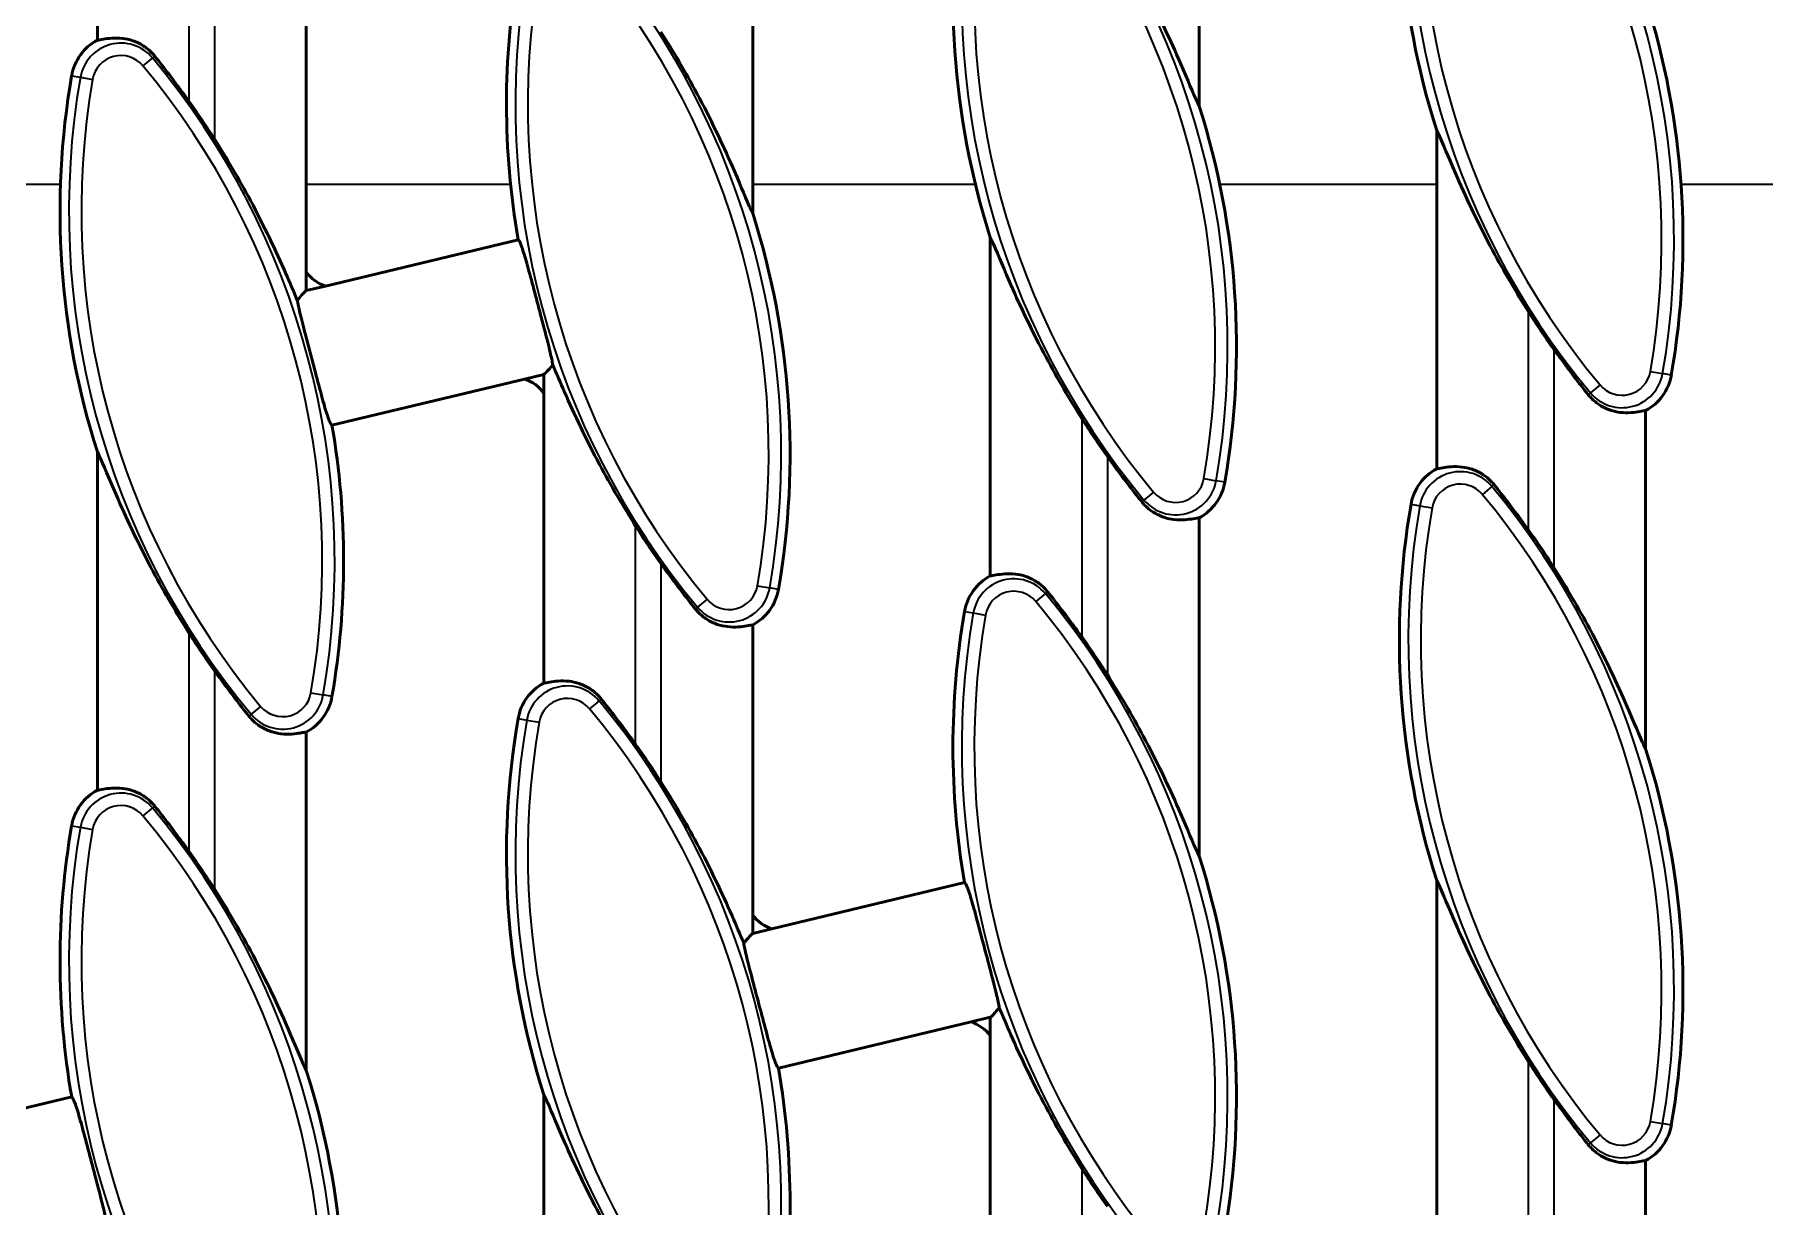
# Model space of a CAD drawing. Header units: millimetres. Extents: x 0 to 4362, y -130 to 2100.
# Drawn here: x 2174.1 to 2312.5, y 833 to 926.7 of the extents above; entities that cross this region are included whole.
import ezdxf

# ---------------------------------------------------------------- set-up
doc = ezdxf.new("R2010")
doc.units = ezdxf.units.MM
doc.header["$LTSCALE"] = 5
doc.layers.add('Sichtbar (ISO)', color=7, linetype='Continuous', lineweight=50)
doc.layers.add('Sichtbar schmal (ISO)', color=7, linetype='Continuous', lineweight=35)

msp = doc.modelspace()

# ---------------------------------------------------------------- linework, layer by layer
at = {"layer": 'Sichtbar (ISO)'}
for p, q in [((2179.164, 953.358), (2179.164, 926.29)), ((2267.307, 921.015), (2267.307, 948.083)), ((2231.593, 912.444), (2231.593, 939.511)), ((2195.878, 907.744), (2195.878, 930.94)), ((2286.307, 919.072), (2286.307, 892.005)), ((2197.417, 906.623), (2212.828, 910.321)), ((2250.593, 910.501), (2250.593, 883.433)), ((2195.878, 906.254), (2195.878, 907.744)), ((2195.878, 906.254), (2197.417, 906.623)), ((2214.878, 899.548), (2213.34, 899.179)), ((2214.878, 899.548), (2214.878, 898.057)), ((2213.34, 899.179), (2197.929, 895.48)), ((2214.878, 898.057), (2214.878, 874.862)), ((2303.021, 869.587), (2303.021, 896.654)), ((2179.164, 893.358), (2179.164, 866.29)), ((2267.307, 861.015), (2267.307, 888.083)), ((2231.593, 856.316), (2231.593, 879.511)), ((2195.878, 843.873), (2195.878, 870.94)), ((2233.131, 855.194), (2248.542, 858.893)), ((2286.307, 859.072), (2286.307, 832.005)), ((2231.593, 854.825), (2231.593, 856.316)), ((2231.593, 854.825), (2233.131, 855.194)), ((2249.055, 847.75), (2233.644, 844.052)), ((2250.593, 848.12), (2249.055, 847.75)), ((2250.593, 848.12), (2250.593, 846.629)), ((2250.593, 846.629), (2250.593, 823.433)), ((2161.702, 838.051), (2177.113, 841.75)), ((2214.878, 841.929), (2214.878, 814.862)), ((2303.021, 809.587), (2303.021, 836.654))]:
    msp.add_line(p, q, dxfattribs=at)
for centre, radius, start, end in [((2346.89, 938.323), 63.568, 170.18516, 197.6286), ((2311.176, 929.752), 63.568, 170.18516, 197.6286), ((2275.461, 921.18), 63.568, 170.18516, 189.83578), ((2242.438, 910.336), 63.568, 350.18516, 17.6286), ((2181.051, 922.763), 4, 118.14254, 170.18516), ((2239.747, 912.609), 63.568, 170.18516, 197.6286), ((2135.296, 884.621), 63.043, 32.39092, 35.6676), ((2206.724, 901.764), 63.568, 350.18516, 17.6286), ((2171.01, 893.193), 63.568, 350.18516, 17.6286), ((2346.89, 938.323), 63.043, 212.39092, 215.6676), ((2301.135, 900.181), 4, 298.14254, 350.18516), ((2135.296, 884.621), 63.568, 350.18516, 9.83578), ((2311.176, 929.752), 63.043, 212.39092, 215.6676), ((2288.194, 888.478), 4, 118.14254, 170.18516), ((2265.42, 891.61), 4, 298.14254, 350.18516), ((2346.89, 878.323), 63.568, 170.18516, 197.6286), ((2275.461, 921.18), 63.043, 212.39092, 215.6676), ((2242.438, 850.336), 63.043, 32.39092, 35.6676), ((2252.479, 879.906), 4, 118.14254, 170.18516), ((2229.706, 883.038), 4, 298.14254, 350.18516), ((2311.176, 869.752), 63.568, 170.18516, 189.83578), ((2239.747, 912.609), 63.043, 212.39092, 215.6676), ((2206.724, 841.764), 63.043, 32.39092, 35.6676), ((2216.765, 871.335), 4, 118.14254, 170.18516), ((2193.992, 874.467), 4, 298.14254, 350.18516), ((2275.461, 861.18), 63.568, 170.18516, 197.6286), ((2171.01, 833.193), 63.043, 32.39092, 35.6676), ((2242.438, 850.336), 63.568, 350.18516, 17.6286), ((2181.051, 862.763), 4, 118.14254, 170.18516), ((2239.747, 852.609), 63.568, 170.18516, 189.83578), ((2135.296, 824.621), 63.043, 32.39092, 35.6676), ((2206.724, 841.764), 63.568, 350.18516, 17.6286), ((2346.89, 878.323), 63.043, 212.39092, 215.6676), ((2135.296, 824.621), 63.568, 350.18516, 17.6286), ((2171.01, 833.193), 63.568, 350.18516, 9.83578), ((2301.135, 840.181), 4, 298.14254, 350.18516), ((2311.176, 869.752), 63.043, 212.39092, 215.6676)]:
    msp.add_arc(centre, radius, start, end, dxfattribs=at)
for centre, major_axis in [((2198.33, 909.49), (-1.864, -2.364)), ((2212.427, 896.311), (1.864, 2.364)), ((2234.044, 858.062), (-1.864, -2.364)), ((2248.141, 844.883), (1.864, 2.364))]:
    msp.add_ellipse(centre, major_axis=major_axis, ratio=0.9964365, start_param=5.9978889, end_param=6.643578, dxfattribs=at)
for points, knots in [([(2259.959, 935.536), (2260.948, 933.976), (2261.938, 932.288), (2263.918, 928.593), (2264.873, 926.58), (2266.14, 923.693), (2266.671, 922.396), (2267.118, 921.389), (2267.208, 921.196), (2267.289, 921.047), (2267.298, 921.031), (2267.307, 921.015)], [5.0571531, 5.0571531, 5.0571531, 5.0571531, 5.5983494, 5.5983494, 6.239433, 6.239433, 6.6427143, 6.6427143, 6.7428645, 6.7428645, 6.7559465, 6.7559465, 6.7559465, 6.7559465]), ([(2179.164, 926.29), (2179.269, 926.295), (2179.43, 926.328), (2180.02, 926.432), (2180.565, 926.508), (2181.431, 926.399), (2181.711, 926.342), (2182.284, 926.147), (2182.578, 926.007), (2183.069, 925.694), (2183.31, 925.503), (2183.607, 925.196), (2183.683, 925.108), (2183.755, 925.018)], [2.82851537, 2.82851537, 2.82851537, 2.82851537, 2.9796104, 2.9796104, 3.24690309, 3.24690309, 3.34987153, 3.34987153, 3.45283997, 3.45283997, 3.54324006, 3.54324006, 3.57659228, 3.57659228, 3.57659228, 3.57659228]), ([(2224.244, 926.965), (2225.234, 925.405), (2226.224, 923.717), (2228.204, 920.022), (2229.158, 918.008), (2230.426, 915.122), (2230.957, 913.825), (2231.404, 912.818), (2231.494, 912.625), (2231.575, 912.475), (2231.584, 912.459), (2231.593, 912.444)], [5.0571531, 5.0571531, 5.0571531, 5.0571531, 5.5983494, 5.5983494, 6.239433, 6.239433, 6.6427143, 6.6427143, 6.7428645, 6.7428645, 6.7559465, 6.7559465, 6.7559465, 6.7559465]), ([(2183.755, 925.018), (2184.522, 924.057), (2185.288, 923.057), (2186.161, 921.868), (2186.336, 921.626), (2186.513, 921.381)], [1.09829535, 1.09829535, 1.09829535, 1.09829535, 1.45268918, 1.45268918, 1.54121651, 1.54121651, 1.54121651, 1.54121651]), ([(2293.656, 904.551), (2292.666, 906.111), (2291.676, 907.799), (2289.696, 911.494), (2288.741, 913.508), (2287.474, 916.394), (2286.943, 917.691), (2286.496, 918.698), (2286.406, 918.891), (2286.325, 919.041), (2286.316, 919.057), (2286.307, 919.072)], [5.0571531, 5.0571531, 5.0571531, 5.0571531, 5.5983494, 5.5983494, 6.239433, 6.239433, 6.6427143, 6.6427143, 6.7428645, 6.7428645, 6.7559465, 6.7559465, 6.7559465, 6.7559465]), ([(2188.53, 918.393), (2189.52, 916.833), (2190.51, 915.146), (2192.489, 911.45), (2193.444, 909.437), (2194.535, 906.952), (2194.868, 906.167), (2195.158, 905.48)], [5.0571531, 5.0571531, 5.0571531, 5.0571531, 5.5983494, 5.5983494, 6.239433, 6.239433, 6.4973987, 6.4973987, 6.4973987, 6.4973987]), ([(2212.828, 910.321), (2212.883, 910.284), (2212.953, 910.161), (2213.144, 909.693), (2213.273, 909.289), (2213.546, 908.352), (2213.708, 907.758), (2214.056, 906.455), (2214.243, 905.746), (2214.593, 904.417), (2214.781, 903.707), (2215.122, 902.4), (2215.275, 901.801), (2215.479, 900.938), (2215.555, 900.589), (2215.599, 900.321)], [1.7192522, 1.7192522, 1.7192522, 1.7192522, 1.8793137, 1.8793137, 2.0858771, 2.0858771, 2.2920372, 2.2920372, 2.4981973, 2.4981973, 2.7044361, 2.7044361, 2.910675, 2.910675, 3.0785664, 3.0785664, 3.0785664, 3.0785664]), ([(2257.941, 895.98), (2256.952, 897.54), (2255.962, 899.227), (2253.982, 902.923), (2253.027, 904.936), (2251.76, 907.822), (2251.229, 909.12), (2250.781, 910.127), (2250.692, 910.32), (2250.611, 910.469), (2250.602, 910.485), (2250.593, 910.501)], [5.0571531, 5.0571531, 5.0571531, 5.0571531, 5.5983494, 5.5983494, 6.239433, 6.239433, 6.6427143, 6.6427143, 6.7428645, 6.7428645, 6.7559465, 6.7559465, 6.7559465, 6.7559465]), ([(2195.158, 905.48), (2195.208, 905.543), (2195.258, 905.603), (2195.463, 905.849), (2195.603, 906.003), (2195.778, 906.174), (2195.833, 906.222), (2195.878, 906.254)], [2.43795424, 2.43795424, 2.43795424, 2.43795424, 2.47356168, 2.47356168, 2.59214538, 2.59214538, 2.65998112, 2.65998112, 2.65998112, 2.65998112]), ([(2197.929, 895.48), (2197.874, 895.518), (2197.804, 895.64), (2197.613, 896.109), (2197.484, 896.513), (2197.211, 897.449), (2197.049, 898.044), (2196.701, 899.347), (2196.514, 900.056), (2196.164, 901.385), (2195.976, 902.094), (2195.635, 903.402), (2195.482, 904.001), (2195.278, 904.863), (2195.202, 905.213), (2195.158, 905.48)], [0.0465019, 0.0465019, 0.0465019, 0.0465019, 0.2065634, 0.2065634, 0.4131269, 0.4131269, 0.619287, 0.619287, 0.825447, 0.825447, 1.0316859, 1.0316859, 1.2379247, 1.2379247, 1.4058161, 1.4058161, 1.4058161, 1.4058161]), ([(2298.43, 897.927), (2297.664, 898.887), (2296.897, 899.887), (2296.025, 901.076), (2295.849, 901.318), (2295.673, 901.564)], [1.09829535, 1.09829535, 1.09829535, 1.09829535, 1.45268918, 1.45268918, 1.54121651, 1.54121651, 1.54121651, 1.54121651]), ([(2215.599, 900.321), (2215.575, 900.292), (2215.552, 900.262), (2215.297, 899.952), (2215.081, 899.714), (2214.917, 899.576), (2214.897, 899.561), (2214.878, 899.548)], [0.7002353, 0.7002353, 0.7002353, 0.7002353, 0.71793965, 0.71793965, 0.89397869, 0.89397869, 0.92025014, 0.92025014, 0.92025014, 0.92025014]), ([(2222.227, 887.409), (2221.237, 888.969), (2220.247, 890.656), (2218.268, 894.351), (2217.313, 896.365), (2216.222, 898.849), (2215.889, 899.634), (2215.599, 900.321)], [5.0571531, 5.0571531, 5.0571531, 5.0571531, 5.5983494, 5.5983494, 6.239433, 6.239433, 6.4973987, 6.4973987, 6.4973987, 6.4973987]), ([(2303.021, 896.654), (2302.917, 896.649), (2302.756, 896.616), (2302.166, 896.512), (2301.62, 896.436), (2300.754, 896.545), (2300.475, 896.603), (2299.901, 896.798), (2299.608, 896.937), (2299.117, 897.25), (2298.875, 897.441), (2298.579, 897.749), (2298.502, 897.836), (2298.43, 897.927)], [2.82851537, 2.82851537, 2.82851537, 2.82851537, 2.9796104, 2.9796104, 3.24690309, 3.24690309, 3.34987153, 3.34987153, 3.45283997, 3.45283997, 3.54324006, 3.54324006, 3.57659228, 3.57659228, 3.57659228, 3.57659228]), ([(2186.513, 878.837), (2185.523, 880.397), (2184.533, 882.085), (2182.553, 885.78), (2181.599, 887.793), (2180.331, 890.68), (2179.8, 891.977), (2179.353, 892.984), (2179.263, 893.177), (2179.182, 893.326), (2179.173, 893.342), (2179.164, 893.358)], [5.0571531, 5.0571531, 5.0571531, 5.0571531, 5.5983494, 5.5983494, 6.239433, 6.239433, 6.6427143, 6.6427143, 6.7428645, 6.7428645, 6.7559465, 6.7559465, 6.7559465, 6.7559465]), ([(2262.716, 889.355), (2261.95, 890.316), (2261.183, 891.316), (2260.31, 892.505), (2260.135, 892.747), (2259.959, 892.992)], [1.09829535, 1.09829535, 1.09829535, 1.09829535, 1.45268918, 1.45268918, 1.54121651, 1.54121651, 1.54121651, 1.54121651]), ([(2286.307, 892.005), (2286.412, 892.01), (2286.573, 892.043), (2287.162, 892.147), (2287.708, 892.223), (2288.574, 892.113), (2288.854, 892.056), (2289.427, 891.861), (2289.721, 891.722), (2290.212, 891.408), (2290.453, 891.217), (2290.75, 890.91), (2290.826, 890.822), (2290.898, 890.732)], [2.82851537, 2.82851537, 2.82851537, 2.82851537, 2.9796104, 2.9796104, 3.24690309, 3.24690309, 3.34987153, 3.34987153, 3.45283997, 3.45283997, 3.54324006, 3.54324006, 3.57659228, 3.57659228, 3.57659228, 3.57659228]), ([(2290.898, 890.732), (2291.664, 889.772), (2292.431, 888.772), (2293.304, 887.582), (2293.479, 887.34), (2293.656, 887.095)], [1.09829535, 1.09829535, 1.09829535, 1.09829535, 1.45268918, 1.45268918, 1.54121651, 1.54121651, 1.54121651, 1.54121651]), ([(2267.307, 888.083), (2267.202, 888.078), (2267.041, 888.045), (2266.452, 887.941), (2265.906, 887.865), (2265.04, 887.974), (2264.76, 888.031), (2264.187, 888.227), (2263.894, 888.366), (2263.402, 888.679), (2263.161, 888.87), (2262.865, 889.178), (2262.788, 889.265), (2262.716, 889.355)], [2.82851537, 2.82851537, 2.82851537, 2.82851537, 2.9796104, 2.9796104, 3.24690309, 3.24690309, 3.34987153, 3.34987153, 3.45283997, 3.45283997, 3.54324006, 3.54324006, 3.57659228, 3.57659228, 3.57659228, 3.57659228]), ([(2227.002, 880.784), (2226.235, 881.744), (2225.469, 882.744), (2224.596, 883.934), (2224.421, 884.176), (2224.244, 884.421)], [1.09829535, 1.09829535, 1.09829535, 1.09829535, 1.45268918, 1.45268918, 1.54121651, 1.54121651, 1.54121651, 1.54121651]), ([(2250.593, 883.433), (2250.697, 883.438), (2250.858, 883.471), (2251.448, 883.575), (2251.994, 883.651), (2252.86, 883.542), (2253.139, 883.485), (2253.713, 883.289), (2254.006, 883.15), (2254.497, 882.837), (2254.739, 882.646), (2255.035, 882.338), (2255.112, 882.251), (2255.184, 882.161)], [2.82851537, 2.82851537, 2.82851537, 2.82851537, 2.9796104, 2.9796104, 3.24690309, 3.24690309, 3.34987153, 3.34987153, 3.45283997, 3.45283997, 3.54324006, 3.54324006, 3.57659228, 3.57659228, 3.57659228, 3.57659228]), ([(2295.673, 884.107), (2296.662, 882.547), (2297.652, 880.86), (2299.632, 877.165), (2300.587, 875.151), (2301.854, 872.265), (2302.385, 870.968), (2302.833, 869.961), (2302.922, 869.768), (2303.004, 869.618), (2303.013, 869.602), (2303.021, 869.587)], [5.0571531, 5.0571531, 5.0571531, 5.0571531, 5.5983494, 5.5983494, 6.239433, 6.239433, 6.6427143, 6.6427143, 6.7428645, 6.7428645, 6.7559465, 6.7559465, 6.7559465, 6.7559465]), ([(2255.184, 882.161), (2255.95, 881.2), (2256.717, 880.2), (2257.589, 879.011), (2257.765, 878.769), (2257.941, 878.523)], [1.09829535, 1.09829535, 1.09829535, 1.09829535, 1.45268918, 1.45268918, 1.54121651, 1.54121651, 1.54121651, 1.54121651]), ([(2231.593, 879.511), (2231.488, 879.506), (2231.327, 879.473), (2230.737, 879.369), (2230.192, 879.293), (2229.326, 879.403), (2229.046, 879.46), (2228.473, 879.655), (2228.179, 879.794), (2227.688, 880.108), (2227.447, 880.299), (2227.15, 880.606), (2227.074, 880.693), (2227.002, 880.784)], [2.82851537, 2.82851537, 2.82851537, 2.82851537, 2.9796104, 2.9796104, 3.24690309, 3.24690309, 3.34987153, 3.34987153, 3.45283997, 3.45283997, 3.54324006, 3.54324006, 3.57659228, 3.57659228, 3.57659228, 3.57659228]), ([(2191.287, 872.212), (2190.521, 873.173), (2189.755, 874.173), (2188.882, 875.362), (2188.706, 875.604), (2188.53, 875.85)], [1.09829535, 1.09829535, 1.09829535, 1.09829535, 1.45268918, 1.45268918, 1.54121651, 1.54121651, 1.54121651, 1.54121651]), ([(2214.878, 874.862), (2214.983, 874.867), (2215.144, 874.9), (2215.734, 875.004), (2216.279, 875.08), (2217.146, 874.971), (2217.425, 874.913), (2217.999, 874.718), (2218.292, 874.579), (2218.783, 874.265), (2219.025, 874.075), (2219.321, 873.767), (2219.398, 873.68), (2219.47, 873.589)], [2.82851537, 2.82851537, 2.82851537, 2.82851537, 2.9796104, 2.9796104, 3.24690309, 3.24690309, 3.34987153, 3.34987153, 3.45283997, 3.45283997, 3.54324006, 3.54324006, 3.57659228, 3.57659228, 3.57659228, 3.57659228]), ([(2259.959, 875.536), (2260.948, 873.976), (2261.938, 872.288), (2263.918, 868.593), (2264.873, 866.58), (2266.14, 863.693), (2266.671, 862.396), (2267.118, 861.389), (2267.208, 861.196), (2267.289, 861.047), (2267.298, 861.031), (2267.307, 861.015)], [5.0571531, 5.0571531, 5.0571531, 5.0571531, 5.5983494, 5.5983494, 6.239433, 6.239433, 6.6427143, 6.6427143, 6.7428645, 6.7428645, 6.7559465, 6.7559465, 6.7559465, 6.7559465]), ([(2219.47, 873.589), (2220.236, 872.629), (2221.002, 871.629), (2221.875, 870.439), (2222.051, 870.198), (2222.227, 869.952)], [1.09829535, 1.09829535, 1.09829535, 1.09829535, 1.45268918, 1.45268918, 1.54121651, 1.54121651, 1.54121651, 1.54121651]), ([(2195.878, 870.94), (2195.774, 870.935), (2195.613, 870.902), (2195.023, 870.798), (2194.478, 870.722), (2193.611, 870.831), (2193.332, 870.889), (2192.758, 871.084), (2192.465, 871.223), (2191.974, 871.536), (2191.732, 871.727), (2191.436, 872.035), (2191.359, 872.122), (2191.287, 872.212)], [2.82851537, 2.82851537, 2.82851537, 2.82851537, 2.9796104, 2.9796104, 3.24690309, 3.24690309, 3.34987153, 3.34987153, 3.45283997, 3.45283997, 3.54324006, 3.54324006, 3.57659228, 3.57659228, 3.57659228, 3.57659228]), ([(2179.164, 866.29), (2179.269, 866.295), (2179.43, 866.328), (2180.02, 866.432), (2180.565, 866.508), (2181.431, 866.399), (2181.711, 866.342), (2182.284, 866.147), (2182.578, 866.007), (2183.069, 865.694), (2183.31, 865.503), (2183.607, 865.196), (2183.683, 865.108), (2183.755, 865.018)], [2.82851537, 2.82851537, 2.82851537, 2.82851537, 2.9796104, 2.9796104, 3.24690309, 3.24690309, 3.34987153, 3.34987153, 3.45283997, 3.45283997, 3.54324006, 3.54324006, 3.57659228, 3.57659228, 3.57659228, 3.57659228]), ([(2224.244, 866.965), (2225.234, 865.405), (2226.224, 863.717), (2228.204, 860.022), (2229.158, 858.008), (2230.249, 855.524), (2230.582, 854.739), (2230.872, 854.052)], [5.0571531, 5.0571531, 5.0571531, 5.0571531, 5.5983494, 5.5983494, 6.239433, 6.239433, 6.4973987, 6.4973987, 6.4973987, 6.4973987]), ([(2183.755, 865.018), (2184.522, 864.057), (2185.288, 863.057), (2186.161, 861.868), (2186.336, 861.626), (2186.513, 861.381)], [1.09829535, 1.09829535, 1.09829535, 1.09829535, 1.45268918, 1.45268918, 1.54121651, 1.54121651, 1.54121651, 1.54121651]), ([(2188.53, 858.393), (2189.52, 856.833), (2190.51, 855.146), (2192.489, 851.45), (2193.444, 849.437), (2194.712, 846.551), (2195.242, 845.254), (2195.69, 844.247), (2195.78, 844.053), (2195.861, 843.904), (2195.87, 843.888), (2195.878, 843.873)], [5.0571531, 5.0571531, 5.0571531, 5.0571531, 5.5983494, 5.5983494, 6.239433, 6.239433, 6.6427143, 6.6427143, 6.7428645, 6.7428645, 6.7559465, 6.7559465, 6.7559465, 6.7559465]), ([(2248.542, 858.893), (2248.597, 858.855), (2248.667, 858.733), (2248.858, 858.264), (2248.987, 857.86), (2249.26, 856.924), (2249.422, 856.329), (2249.77, 855.026), (2249.957, 854.317), (2250.308, 852.988), (2250.495, 852.279), (2250.837, 850.971), (2250.989, 850.373), (2251.194, 849.51), (2251.269, 849.161), (2251.314, 848.893)], [1.7192522, 1.7192522, 1.7192522, 1.7192522, 1.8793137, 1.8793137, 2.0858771, 2.0858771, 2.2920372, 2.2920372, 2.4981973, 2.4981973, 2.7044361, 2.7044361, 2.910675, 2.910675, 3.0785664, 3.0785664, 3.0785664, 3.0785664]), ([(2293.656, 844.551), (2292.666, 846.111), (2291.676, 847.799), (2289.696, 851.494), (2288.741, 853.508), (2287.474, 856.394), (2286.943, 857.691), (2286.496, 858.698), (2286.406, 858.891), (2286.325, 859.041), (2286.316, 859.057), (2286.307, 859.072)], [5.0571531, 5.0571531, 5.0571531, 5.0571531, 5.5983494, 5.5983494, 6.239433, 6.239433, 6.6427143, 6.6427143, 6.7428645, 6.7428645, 6.7559465, 6.7559465, 6.7559465, 6.7559465]), ([(2230.872, 854.052), (2230.923, 854.114), (2230.972, 854.174), (2231.178, 854.42), (2231.317, 854.574), (2231.493, 854.746), (2231.548, 854.793), (2231.593, 854.825)], [2.43795424, 2.43795424, 2.43795424, 2.43795424, 2.47356168, 2.47356168, 2.59214538, 2.59214538, 2.65998112, 2.65998112, 2.65998112, 2.65998112]), ([(2233.644, 844.052), (2233.589, 844.09), (2233.518, 844.212), (2233.328, 844.68), (2233.198, 845.085), (2232.925, 846.021), (2232.763, 846.615), (2232.415, 847.918), (2232.229, 848.627), (2231.878, 849.956), (2231.69, 850.666), (2231.349, 851.973), (2231.196, 852.572), (2230.992, 853.435), (2230.916, 853.784), (2230.872, 854.052)], [0.0465019, 0.0465019, 0.0465019, 0.0465019, 0.2065634, 0.2065634, 0.4131269, 0.4131269, 0.619287, 0.619287, 0.825447, 0.825447, 1.0316859, 1.0316859, 1.2379247, 1.2379247, 1.4058161, 1.4058161, 1.4058161, 1.4058161]), ([(2251.314, 848.893), (2251.29, 848.863), (2251.266, 848.834), (2251.011, 848.524), (2250.796, 848.286), (2250.631, 848.148), (2250.611, 848.132), (2250.593, 848.12)], [0.7002353, 0.7002353, 0.7002353, 0.7002353, 0.71793965, 0.71793965, 0.89397869, 0.89397869, 0.92025014, 0.92025014, 0.92025014, 0.92025014]), ([(2257.941, 835.98), (2256.952, 837.54), (2255.962, 839.227), (2253.982, 842.923), (2253.027, 844.936), (2251.936, 847.421), (2251.604, 848.206), (2251.314, 848.893)], [5.0571531, 5.0571531, 5.0571531, 5.0571531, 5.5983494, 5.5983494, 6.239433, 6.239433, 6.4973987, 6.4973987, 6.4973987, 6.4973987]), ([(2177.113, 841.75), (2177.168, 841.712), (2177.239, 841.59), (2177.429, 841.121), (2177.559, 840.717), (2177.832, 839.781), (2177.994, 839.187), (2178.342, 837.883), (2178.528, 837.174), (2178.879, 835.845), (2179.067, 835.136), (2179.408, 833.828), (2179.561, 833.23), (2179.765, 832.367), (2179.841, 832.018), (2179.885, 831.75)], [1.7192522, 1.7192522, 1.7192522, 1.7192522, 1.8793137, 1.8793137, 2.0858771, 2.0858771, 2.2920372, 2.2920372, 2.4981973, 2.4981973, 2.7044361, 2.7044361, 2.910675, 2.910675, 3.0785664, 3.0785664, 3.0785664, 3.0785664]), ([(2222.227, 827.409), (2221.237, 828.969), (2220.247, 830.656), (2218.268, 834.351), (2217.313, 836.365), (2216.045, 839.251), (2215.515, 840.548), (2215.067, 841.555), (2214.977, 841.748), (2214.896, 841.898), (2214.887, 841.914), (2214.878, 841.929)], [5.0571531, 5.0571531, 5.0571531, 5.0571531, 5.5983494, 5.5983494, 6.239433, 6.239433, 6.6427143, 6.6427143, 6.7428645, 6.7428645, 6.7559465, 6.7559465, 6.7559465, 6.7559465]), ([(2298.43, 837.927), (2297.664, 838.887), (2296.897, 839.887), (2296.025, 841.076), (2295.849, 841.318), (2295.673, 841.564)], [1.09829535, 1.09829535, 1.09829535, 1.09829535, 1.45268918, 1.45268918, 1.54121651, 1.54121651, 1.54121651, 1.54121651]), ([(2303.021, 836.654), (2302.917, 836.649), (2302.756, 836.616), (2302.166, 836.512), (2301.62, 836.436), (2300.754, 836.545), (2300.475, 836.603), (2299.901, 836.798), (2299.608, 836.937), (2299.117, 837.25), (2298.875, 837.441), (2298.579, 837.749), (2298.502, 837.836), (2298.43, 837.927)], [2.82851537, 2.82851537, 2.82851537, 2.82851537, 2.9796104, 2.9796104, 3.24690309, 3.24690309, 3.34987153, 3.34987153, 3.45283997, 3.45283997, 3.54324006, 3.54324006, 3.57659228, 3.57659228, 3.57659228, 3.57659228])]:
    msp.add_open_spline(points, degree=3, knots=knots, dxfattribs=at)
at = {"layer": 'Sichtbar schmal (ISO)'}
for p, q in [((2186.513, 921.381), (2186.513, 938.837)), ((2188.53, 935.85), (2188.53, 918.393)), ((2183.58, 924.871), (2182.815, 924.234)), ((2183.755, 925.018), (2183.58, 924.871)), ((2177.109, 923.445), (2177.807, 923.325)), ((2177.807, 923.325), (2178.788, 923.155)), ((2176.215, 914.757), (2160.164, 914.757)), ((2212.219, 914.757), (2195.878, 914.757)), ((2249.401, 914.757), (2231.593, 914.757)), ((2286.307, 914.757), (2268.95, 914.757)), ((2322.021, 914.757), (2305.853, 914.757)), ((2293.656, 887.095), (2293.656, 904.551)), ((2295.673, 901.564), (2295.673, 884.107)), ((2303.397, 899.79), (2304.379, 899.62)), ((2305.076, 899.499), (2304.379, 899.62)), ((2298.43, 897.927), (2298.606, 898.073)), ((2299.371, 898.711), (2298.606, 898.073)), ((2257.941, 878.523), (2257.941, 895.98)), ((2259.959, 892.992), (2259.959, 875.536)), ((2267.683, 891.218), (2268.665, 891.049)), ((2263.657, 890.14), (2262.891, 889.502)), ((2269.362, 890.928), (2268.665, 891.049)), ((2290.723, 890.586), (2289.958, 889.948)), ((2290.898, 890.732), (2290.723, 890.586)), ((2262.716, 889.355), (2262.891, 889.502)), ((2284.252, 889.159), (2284.949, 889.039)), ((2284.949, 889.039), (2285.931, 888.869)), ((2222.227, 869.952), (2222.227, 887.409)), ((2224.244, 884.421), (2224.244, 866.965)), ((2227.942, 881.568), (2227.177, 880.93)), ((2231.969, 882.647), (2232.95, 882.477)), ((2233.648, 882.357), (2232.95, 882.477)), ((2255.008, 882.014), (2254.243, 881.376)), ((2255.184, 882.161), (2255.008, 882.014)), ((2227.002, 880.784), (2227.177, 880.93)), ((2248.538, 880.588), (2249.235, 880.467)), ((2249.235, 880.467), (2250.217, 880.298)), ((2186.513, 861.381), (2186.513, 878.837)), ((2188.53, 875.85), (2188.53, 858.393)), ((2196.254, 874.076), (2197.236, 873.906)), ((2197.933, 873.785), (2197.236, 873.906)), ((2219.294, 873.443), (2218.529, 872.805)), ((2219.47, 873.589), (2219.294, 873.443)), ((2191.287, 872.212), (2191.463, 872.359)), ((2192.228, 872.997), (2191.463, 872.359)), ((2212.824, 872.017), (2213.521, 871.896)), ((2213.521, 871.896), (2214.503, 871.726)), ((2183.58, 864.871), (2182.815, 864.234)), ((2183.755, 865.018), (2183.58, 864.871)), ((2177.109, 863.445), (2177.807, 863.325)), ((2177.807, 863.325), (2178.788, 863.155)), ((2293.656, 827.095), (2293.656, 844.551)), ((2295.673, 841.564), (2295.673, 824.107)), ((2299.371, 838.711), (2298.606, 838.073)), ((2303.397, 839.79), (2304.379, 839.62)), ((2305.076, 839.499), (2304.379, 839.62)), ((2298.43, 837.927), (2298.606, 838.073)), ((2257.941, 818.523), (2257.941, 835.98))]:
    msp.add_line(p, q, dxfattribs=at)
for centre, radius, start, end in [((2242.438, 910.336), 61.864, 350.18516, 39.81484), ((2242.438, 910.336), 62.861, 350.18516, 39.81484), ((2346.89, 938.323), 62.861, 170.18516, 219.81484), ((2346.89, 938.323), 61.864, 170.18516, 219.81484), ((2206.724, 901.764), 61.864, 350.18516, 39.81484), ((2206.724, 901.764), 62.861, 350.18516, 39.81484), ((2311.176, 929.752), 62.861, 170.18516, 219.81484), ((2311.176, 929.752), 61.864, 170.18516, 219.81484), ((2171.01, 893.193), 61.864, 350.18516, 39.81484), ((2171.01, 893.193), 62.861, 350.18516, 39.81484), ((2275.461, 921.18), 62.861, 170.18516, 219.81484), ((2275.461, 921.18), 61.864, 170.18516, 219.81484), ((2181.051, 922.763), 3.292, 39.81484, 170.18516), ((2181.051, 922.763), 2.296, 39.81484, 170.18516), ((2135.296, 884.621), 62.861, 350.18516, 39.81484), ((2239.747, 912.609), 62.861, 170.18516, 219.81484), ((2239.747, 912.609), 61.864, 170.18516, 219.81484), ((2135.296, 884.621), 61.864, 350.18516, 39.81484), ((2301.135, 900.181), 3.292, 219.81484, 350.18516), ((2301.135, 900.181), 2.296, 219.81484, 350.18516), ((2265.42, 891.61), 2.296, 219.81484, 350.18516), ((2288.194, 888.478), 3.292, 39.81484, 170.18516), ((2265.42, 891.61), 3.292, 219.81484, 350.18516), ((2288.194, 888.478), 2.296, 39.81484, 170.18516), ((2242.438, 850.336), 61.864, 350.18516, 39.81484), ((2242.438, 850.336), 62.861, 350.18516, 39.81484), ((2346.89, 878.323), 62.861, 170.18516, 219.81484), ((2346.89, 878.323), 61.864, 170.18516, 219.81484), ((2252.479, 879.906), 3.292, 39.81484, 170.18516), ((2229.706, 883.038), 3.292, 219.81484, 350.18516), ((2229.706, 883.038), 2.296, 219.81484, 350.18516), ((2252.479, 879.906), 2.296, 39.81484, 170.18516), ((2206.724, 841.764), 62.861, 350.18516, 39.81484), ((2311.176, 869.752), 62.861, 170.18516, 219.81484), ((2311.176, 869.752), 61.864, 170.18516, 219.81484), ((2206.724, 841.764), 61.864, 350.18516, 39.81484), ((2216.765, 871.335), 3.292, 39.81484, 170.18516), ((2193.992, 874.467), 3.292, 219.81484, 350.18516), ((2193.992, 874.467), 2.296, 219.81484, 350.18516), ((2216.765, 871.335), 2.296, 39.81484, 170.18516), ((2171.01, 833.193), 62.861, 350.18516, 39.81484), ((2275.461, 861.18), 62.861, 170.18516, 219.81484), ((2171.01, 833.193), 61.864, 350.18516, 39.81484), ((2275.461, 861.18), 61.864, 170.18516, 219.81484), ((2181.051, 862.763), 3.292, 39.81484, 170.18516), ((2181.051, 862.763), 2.296, 39.81484, 170.18516), ((2135.296, 824.621), 62.861, 350.18516, 39.81484), ((2135.296, 824.621), 61.864, 350.18516, 39.81484), ((2239.747, 852.609), 62.861, 170.18516, 219.81484), ((2239.747, 852.609), 61.864, 170.18516, 219.81484), ((2301.135, 840.181), 3.292, 219.81484, 350.18516), ((2301.135, 840.181), 2.296, 219.81484, 350.18516)]:
    msp.add_arc(centre, radius, start, end, dxfattribs=at)

doc.saveas('drawing.dxf')
